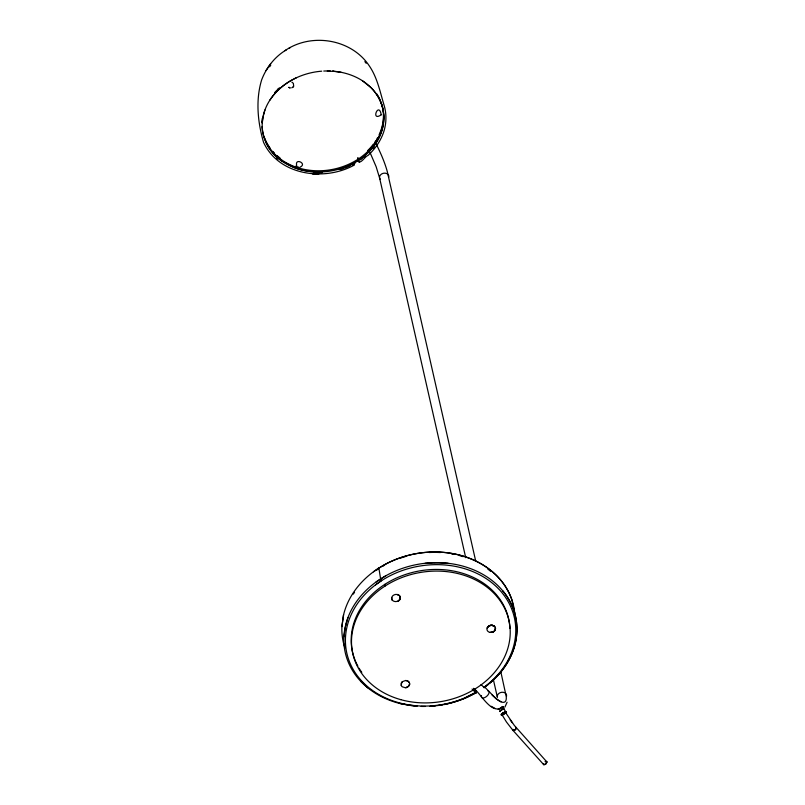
<?xml version="1.0" encoding="UTF-8"?>
<svg xmlns="http://www.w3.org/2000/svg" width="805" height="805" viewBox="0 0 805 805"><rect width="100%" height="100%" fill="white"/><g stroke="black" fill="none" stroke-linecap="round" stroke-linejoin="round"><path stroke-width="1.21" d="M293.664 86.125L293.362 83.368L291.873 82.14M406.827 687.379L408.779 685.971C410.5 680.024 410.319 687.983 405.136 687.681L402.198 686.766L401.272 685.588L401.635 682.499M545.216 761.681A2.043 1.047 -41.8 0 1 546.847 762.214L545.961 763.804L543.697 764.639L512.976 730.377L512.976 729.36M488.514 684.19L484.248 687.712L483.654 687.44A85.622 70.136 -10.6 0 0 498.718 588.998A85.622 70.136 -10.6 0 0 381.58 580.616L380.594 578.875L378.863 567.988M399.612 599.695C399.26 591.162 401.997 600.54 398.093 600.993L399.522 599.816L398.465 600.792A4.357 3.562 -10.6 0 1 391.914 599.484A4.357 3.562 -10.6 0 1 395.587 594.452A4.357 3.562 -10.6 0 1 400.246 598.367L399.592 599.755L400.216 597.129M502.944 707.625L502.471 706.951M341.904 626.622L343.413 615.493A87.061 71.313 -10.6 0 1 374.073 571.339L382.959 565.613A87.031 71.293 -10.6 0 1 514.667 612.605M262.229 123.105L263.406 114.994A61.16 50.101 -10.6 0 1 292.899 79.504M343.916 636.815L345.587 625.334M502.924 707.676L502.723 706.86L498.859 709.326M499.694 711.308L500.026 711.56A2.657 0.574 -29.4 0 0 500.197 711.54L499.945 710.966A2.657 0.574 -29.4 0 1 500.7 710.302L502.974 709.114M381.238 114.763C378.773 100.806 370.31 122.199 381.188 114.843M343.594 614.698L341.934 626.179A87.061 71.313 -10.6 0 0 344.943 647.965M487.911 626.854C485.103 631.14 490.426 622.557 492.942 625.495L492.107 625.334L495.135 627.045L495.276 630.003M507.1 702.262L504.816 707.213M373.44 571.822L378.662 567.968M501.424 714.417A2.536 0.553 -29.4 0 0 501.455 714.599L501.646 714.649A2.536 0.553 -29.4 0 0 502.028 714.609C500.418 714.146 504.745 711.791 505.792 712.063A2.657 0.574 -29.4 0 1 505.862 712.103L505.319 712.023L505.872 712.133M505.983 712.355L502.662 706.538C491.936 716.51 480.494 692.662 473.511 688.325M545.327 761.621L546.867 761.943L545.961 763.804A2.174 1.117 -41.8 0 1 544.009 764.75L543.365 763.683M505.6 712.797L502.119 715.031M264.925 110.003L262.833 117.741A61.16 50.101 -10.6 0 0 281.509 160.819L294.861 167.863A64.199 52.587 -10.6 0 0 309.462 171.435L314.282 171.868M347.981 617.606L344.882 628.604A87.071 71.323 -10.6 0 0 402.319 704.083L416.91 706.146M502.914 707.967L503.105 706.538L502.018 707.032M495.256 629.983L495.558 628.212L494.582 630.989L492.519 632.227L494.169 631.362L490.034 632.398A4.357 3.562 -10.6 0 1 487.116 628.121L487.941 626.783M505.812 713.129L502.27 714.609M401.353 682.982L402.359 681.684L405.589 680.507L407.853 681.111L409.403 682.63L409.665 684.049M293.161 86.94L291.752 87.846M502.773 708.138L503.105 706.538M286.5 49.759C275.008 56.491 266.284 67.54 261.635 79.947C255.487 100.062 257.731 122.43 263.557 142.344C278.852 175.621 324.787 181.618 354.472 164.955M402.359 681.684L401.212 683.526L401.272 685.588M293.634 86.216L293.09 87.041M270.631 63.776L265.982 70.629M269.615 66.825L270.752 65.155M269.866 100.152C276.296 90.331 285.765 82.694 296.371 77.783M501.455 714.367L503.195 712.948A2.657 0.574 -29.4 0 1 504.282 712.385L504.966 712.113M501.515 715.071L501.827 714.709A2.898 0.624 -29.4 0 1 505.59 712.536A2.898 0.624 -29.4 0 1 505.832 713.451M501.958 714.619C500.499 714.84 503.135 712.938 501.857 714.075M500.086 710.835L503.256 709.024M484.258 687.47L487.931 684.663A87.081 71.333 -10.6 0 0 513.872 648.498C517.454 637.409 517.937 625.274 514.928 613.994A86.95 71.222 -10.6 0 0 502.622 590.659M501.636 707.565L499.281 709.145M475.624 690.449L475.986 693.014L475.332 692.682L466.035 697.341A85.622 70.136 -10.6 0 1 358.708 677.528A85.622 70.136 -10.6 0 1 375.522 584.863L381.51 580.526L380.594 578.875L385.384 576.008A87.071 71.323 -10.6 0 1 434.881 562.645M266.022 142.566C270.973 153.232 280.301 161.403 290.907 166.212A61.16 50.101 -10.6 0 0 338.643 169.231C360.781 163.264 381.49 145.162 383.693 121.314A64.189 52.587 -10.6 0 0 382.788 108.564A64.179 52.577 -10.6 0 0 378.3 97.153A64.179 52.567 -10.6 0 0 371.155 87.785L362.441 80.762M360.318 159.853L362.139 158.535M332.505 71.142A61.16 50.101 -10.6 0 1 381.741 104.912A61.16 50.101 -10.6 0 1 361.264 158.344L357.994 160.608C360.077 165.538 365.329 155.898 368.006 155.446C374.959 149.096 380.534 141.167 383.603 132.231C386.41 123.718 386.742 114.421 384.247 105.797C380.131 92.203 377.414 77.642 369.193 65.738C351.272 38.851 311.112 32.411 284.879 50.725M375.522 584.863L381.58 580.616M376.086 581.985L386.068 575.625M380.594 578.875L376.448 581.713A87.071 71.323 -10.6 0 0 345.536 625.334M289.025 48.29L290.353 47.495M378.602 568.239L383.351 565.392A87.061 71.313 -10.6 0 1 512.01 600.228L514.647 613.018M357.923 157.901L358.748 161.493L357.994 160.608L349.612 165.186L338.653 169.231M500.348 708.41L498.144 709.447M494.582 630.989L492.459 632.197L490.034 632.398M466.035 697.341L475.312 692.662M467.131 697.261L475.986 692.773C465.904 698.418 454.926 702.453 443.565 704.606M300.225 167.098C307.56 163.566 294.529 157.508 296.703 165.498M505.369 712.838L502.219 715.082L506.436 721.964L513.037 730.497L515.462 729.712L516.367 727.851L515.693 727.317M406.223 687.551L406.928 687.329L405.559 687.651L406.112 687.581M484.248 687.661L481.088 684.572M546.867 761.943L514.315 725.416L505.761 712.797L502.853 714.115L502.481 715.051M489.319 625.797L491.714 625.354L494.039 625.968M359.241 162.147L357.994 160.608M425.06 563.299L438.695 562.675A87.071 71.323 -10.6 0 1 512.352 606.527A87.071 71.323 -10.6 0 1 489.48 683.395M434.891 562.665L448.194 563.299M327.293 71.122L333.572 71.373M506.093 711.892L502.27 713.461L501.545 714.81M332.918 71.212L341.229 72.329M409.634 705.401L399.169 703.268M512.976 730.377L515.26 729.873L516.327 728.384L515.844 727.368M500.992 701.809L496.031 698.67L484.902 687.249M491.251 706.307L495.115 708.491M398.867 595.177L399.3 595.519M367.945 687.953L360.791 681.352M276.387 157.73L277.805 159.008M492.137 695.138L497.802 699.998A36.235 9.237 57.3 0 0 506.234 696.516L500.76 671.521M473.984 689.08L475.644 690.932L475.986 692.974L472.072 689.04M364.856 61.633L366.225 63.333M510.169 719.861L512.232 722.759M358.507 161.211L357.903 157.901M409.373 682.61L409.373 682.61A4.357 3.562 -10.6 0 0 405.589 680.507M369.817 152.014L376.166 166.786L379.628 178.136L465.723 557.684M543.355 763.854L543.697 764.639M512.855 729.763L513.037 730.497M475.765 561.327L387.265 171.495A72.551 18.505 57.3 0 0 376.237 144.135M493.485 680.114L497.379 697.251A4.719 3.733 -12.8 0 1 501.807 692.27A4.719 3.733 -12.8 0 1 506.526 696.305M384.901 584.329L385.203 585.97M514.918 616.067A87.031 71.293 -10.6 0 1 514.979 618.321M467.111 697.281A87.071 71.323 -10.6 0 1 443.646 704.617M442.448 704.838A87.071 71.323 -10.6 0 1 438.836 705.411M435.203 705.864A87.071 71.323 -10.6 0 1 430.313 706.267M416.849 706.196A87.071 71.323 -10.6 0 1 410.802 705.583M353.335 594.09A85.622 70.136 -10.6 0 1 354.532 592.259M376.197 570.413A85.622 70.136 -10.6 0 1 378.249 569.024M382.466 566.388A85.622 70.136 -10.6 0 1 384.639 565.15M400.337 558.147A85.622 70.136 -10.6 0 1 406.042 556.346M429.125 552.512A85.622 70.136 -10.6 0 1 432.889 552.391M435.384 552.381A85.622 70.136 -10.6 0 1 440.385 552.552M451.454 553.84A85.622 70.136 -10.6 0 1 453.859 554.283M459.746 555.671A85.622 70.136 -10.6 0 1 463.167 556.668M487.83 569.115A85.622 70.136 -10.6 0 1 490.587 571.298M442.378 704.858A91.398 74.875 -10.6 0 1 430.091 706.257M425.483 706.428A91.398 74.875 -10.6 0 1 421.156 706.418M357.893 666.178A79.816 65.376 -10.6 0 1 412.935 572.315A79.816 65.376 -10.6 0 1 509.877 628.363M361.797 672.336A79.816 65.376 -10.6 0 1 359.04 668.17M503.125 709.004A2.657 0.574 -29.4 0 1 503.437 708.893M503.749 708.813A2.657 0.574 -29.4 0 1 503.92 708.792M501.585 714.166A2.536 0.553 -29.4 0 1 503.658 712.687A2.536 0.553 -29.4 0 1 505.701 711.992M502.682 715.243A2.898 0.624 -29.4 0 1 501.907 714.629M502.058 714.719A2.898 0.624 -29.4 0 1 501.545 714.025A2.898 0.624 -29.4 0 1 504.936 712.023A2.898 0.624 -29.4 0 1 505.912 712.445M380.332 179.374A4.719 3.733 -12.8 0 1 383.18 173.306A4.719 3.733 -12.8 0 1 388.775 177.191M487.589 690.75A4.719 2.425 -41.8 0 1 488.585 694.021A4.719 2.425 -41.8 0 1 483.785 697.905A4.719 2.425 -41.8 0 1 481.481 695.691M293.865 79.001A61.16 50.101 -10.6 0 1 321.718 71.182M323.761 71.051A61.16 50.101 -10.6 0 1 330.463 71.031M374.184 146.943A62.086 50.856 -10.6 0 1 372.796 148.653M365.249 156.19A62.086 50.856 -10.6 0 1 363.558 157.559M351.996 164.864A62.086 50.856 -10.6 0 0 354.965 163.284A61.16 50.101 -10.6 0 1 352.097 164.804M349.964 165.84A62.086 50.856 -10.6 0 1 344.57 168.074M343.443 168.487A62.086 50.856 -10.6 0 1 340.002 169.603M277.805 89.305A62.086 50.856 -10.6 0 1 279.416 87.836M322.433 172.612A62.025 50.816 -10.6 0 1 320.32 172.693M319.263 172.713A62.025 50.816 -10.6 0 1 313.91 172.572M274.686 92.605A61.24 50.172 -10.6 0 1 278.54 88.721M383.422 114.079A61.18 50.121 -10.6 0 1 382.928 122.4M382.546 124.483A61.18 50.121 -10.6 0 1 379.135 134.677M377.656 137.595A61.18 50.121 -10.6 0 1 376.559 139.496M375.985 140.422A61.18 50.121 -10.6 0 1 374.768 142.254M373.47 144.045A61.18 50.121 -10.6 0 1 367.684 150.585M298.967 167.299A61.18 50.121 -10.6 0 1 295.586 166.212M280.049 158.011A61.18 50.121 -10.6 0 1 277.121 155.637M274.465 153.151A61.18 50.121 -10.6 0 1 272.845 151.421M269.906 147.778A61.18 50.121 -10.6 0 1 264.231 137.122M380.715 101.42A61.18 50.121 -10.6 0 1 333.773 169.161A61.18 50.121 -10.6 0 1 262.017 126.647M261.947 122.511A61.18 50.121 -10.6 0 1 262.299 118.345M376.831 93.893A61.18 50.121 -10.6 0 1 380.242 100.273M391.703 597.733L391.673 598.507L391.703 597.733M288.22 84.887L288.22 84.887M488.353 626.411L489.43 625.767L488.454 626.35M489.832 625.596L490.537 625.404L489.832 625.596M318.77 173.92L312.219 173.699L318.689 173.961M290.102 87.946L288.733 87.302L290.021 87.936M397.298 594.513L398.193 594.804L397.378 594.533M494.149 626.048L493.686 625.767L494.844 626.682L494.149 626.048M392.478 600.299L391.884 599.383L392.478 600.299M400.84 699.666A79.816 65.376 -10.6 0 0 509.495 623.372A79.816 65.376 -10.6 0 0 382.244 587.952A79.816 65.376 -10.6 0 0 400.84 699.666"/></g></svg>
